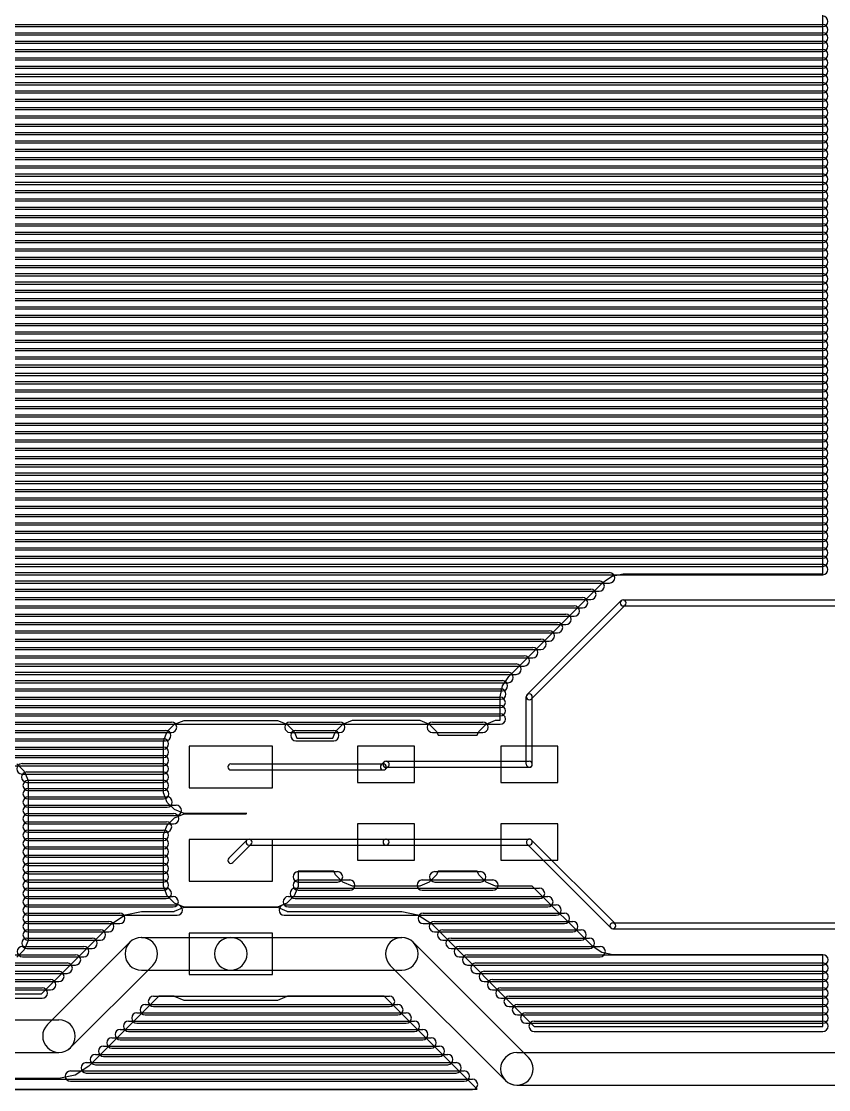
# Model space of a CAD drawing. Extents: x 25909 to 94169, y 14485 to 72115.
# Drawn here: x 68733 to 76504, y 22431 to 32721 of the extents above; entities that cross this region are included whole.
import ezdxf

# ---------------------------------------------------------------- set-up
doc = ezdxf.new("R2010")
doc.units = 0
doc.layers.add('BLACK', color=1, linetype='CONTINUOUS')

msp = doc.modelspace()

# ---------------------------------------------------------------- linework, layer by layer
at = {"layer": 'BLACK'}
for p, q in [((76449, 27398), (76449, 68691)), ((59058, 32691), (76448, 32691)), ((59058, 32691), (76448, 32691)), ((59058, 32671), (76448, 32671)), ((59058, 32671), (76448, 32671)), ((59058, 32611), (76448, 32611)), ((59058, 32611), (76448, 32611)), ((59058, 32591), (76448, 32591)), ((59058, 32591), (76448, 32591)), ((59058, 32531), (76448, 32531)), ((59058, 32531), (76448, 32531)), ((59058, 32511), (76448, 32511)), ((59058, 32511), (76448, 32511)), ((59058, 32451), (76448, 32451)), ((59058, 32451), (76448, 32451)), ((59058, 32431), (76448, 32431)), ((59058, 32431), (76448, 32431)), ((59058, 32371), (76448, 32371)), ((59058, 32371), (76448, 32371)), ((59058, 32351), (76448, 32351)), ((59058, 32351), (76448, 32351)), ((59058, 32291), (76448, 32291)), ((59058, 32291), (76448, 32291)), ((59058, 32271), (76448, 32271)), ((59058, 32271), (76448, 32271)), ((59058, 32211), (76448, 32211)), ((59058, 32211), (76448, 32211)), ((59058, 32191), (76448, 32191)), ((59058, 32191), (76448, 32191)), ((59058, 32131), (76448, 32131)), ((59058, 32131), (76448, 32131)), ((59058, 32111), (76448, 32111)), ((59058, 32111), (76448, 32111)), ((59058, 32051), (76448, 32051)), ((59058, 32051), (76448, 32051)), ((59058, 32031), (76448, 32031)), ((59058, 32031), (76448, 32031)), ((59058, 31971), (76448, 31971)), ((59058, 31971), (76448, 31971)), ((59058, 31951), (76448, 31951)), ((59058, 31951), (76448, 31951)), ((59058, 31891), (76448, 31891)), ((59058, 31891), (76448, 31891)), ((59058, 31871), (76448, 31871)), ((59058, 31871), (76448, 31871)), ((59058, 31811), (76448, 31811)), ((59058, 31811), (76448, 31811)), ((59058, 31791), (76448, 31791)), ((59058, 31791), (76448, 31791)), ((59058, 31731), (76448, 31731)), ((59058, 31731), (76448, 31731)), ((59058, 31711), (76448, 31711)), ((59058, 31711), (76448, 31711)), ((59058, 31651), (76448, 31651)), ((59058, 31651), (76448, 31651)), ((59058, 31631), (76448, 31631)), ((59058, 31631), (76448, 31631)), ((59058, 31571), (76448, 31571)), ((59058, 31571), (76448, 31571)), ((59058, 31551), (76448, 31551)), ((59058, 31551), (76448, 31551)), ((59058, 31491), (76448, 31491)), ((59058, 31491), (76448, 31491)), ((59058, 31471), (76448, 31471)), ((59058, 31471), (76448, 31471)), ((59058, 31411), (76448, 31411)), ((59058, 31411), (76448, 31411)), ((59058, 31391), (76448, 31391)), ((59058, 31391), (76448, 31391)), ((59058, 31331), (76448, 31331)), ((59058, 31331), (76448, 31331)), ((59058, 31311), (76448, 31311)), ((59058, 31311), (76448, 31311)), ((59058, 31251), (76448, 31251)), ((59058, 31251), (76448, 31251)), ((59058, 31231), (76448, 31231)), ((59058, 31231), (76448, 31231)), ((59058, 31171), (76448, 31171)), ((59058, 31171), (76448, 31171)), ((59058, 31151), (76448, 31151)), ((59058, 31151), (76448, 31151)), ((59058, 31091), (76448, 31091)), ((59058, 31091), (76448, 31091)), ((59058, 31071), (76448, 31071)), ((59058, 31071), (76448, 31071)), ((59058, 31011), (76448, 31011)), ((59058, 31011), (76448, 31011)), ((59058, 30991), (76448, 30991)), ((59058, 30991), (76448, 30991)), ((59058, 30931), (76448, 30931)), ((59058, 30931), (76448, 30931)), ((59058, 30911), (76448, 30911)), ((59058, 30911), (76448, 30911)), ((59058, 30851), (76448, 30851)), ((59058, 30851), (76448, 30851)), ((59058, 30831), (76448, 30831)), ((59058, 30831), (76448, 30831)), ((59058, 30771), (76448, 30771)), ((59058, 30771), (76448, 30771)), ((59058, 30751), (76448, 30751)), ((59058, 30751), (76448, 30751)), ((59058, 30691), (76448, 30691)), ((59058, 30691), (76448, 30691)), ((59058, 30671), (76448, 30671)), ((59058, 30671), (76448, 30671)), ((59058, 30611), (76448, 30611)), ((59058, 30611), (76448, 30611)), ((59058, 30591), (76448, 30591)), ((59058, 30591), (76448, 30591)), ((59058, 30531), (76448, 30531)), ((59058, 30531), (76448, 30531)), ((59058, 30511), (76448, 30511)), ((59058, 30511), (76448, 30511)), ((59058, 30451), (76448, 30451)), ((59058, 30451), (76448, 30451)), ((59058, 30431), (76448, 30431)), ((59058, 30431), (76448, 30431)), ((59058, 30371), (76448, 30371)), ((59058, 30371), (76448, 30371)), ((59058, 30351), (76448, 30351)), ((59058, 30351), (76448, 30351)), ((59058, 30291), (76448, 30291)), ((59058, 30291), (76448, 30291)), ((59058, 30271), (76448, 30271)), ((59058, 30271), (76448, 30271)), ((59058, 30211), (76448, 30211)), ((59058, 30211), (76448, 30211)), ((59058, 30191), (76448, 30191)), ((59058, 30191), (76448, 30191)), ((59058, 30131), (76448, 30131)), ((59058, 30131), (76448, 30131)), ((59058, 30111), (76448, 30111)), ((59058, 30111), (76448, 30111)), ((59058, 30051), (76448, 30051)), ((59058, 30051), (76448, 30051)), ((59058, 30031), (76448, 30031)), ((59058, 30031), (76448, 30031)), ((59058, 29971), (76448, 29971)), ((59058, 29971), (76448, 29971)), ((59058, 29951), (76448, 29951)), ((59058, 29951), (76448, 29951)), ((59058, 29891), (76448, 29891)), ((59058, 29891), (76448, 29891)), ((59058, 29871), (76448, 29871)), ((59058, 29871), (76448, 29871)), ((59058, 29811), (76448, 29811)), ((59058, 29811), (76448, 29811)), ((59058, 29791), (76448, 29791)), ((59058, 29791), (76448, 29791)), ((59058, 29731), (76448, 29731)), ((59058, 29731), (76448, 29731)), ((59058, 29711), (76448, 29711)), ((59058, 29711), (76448, 29711)), ((59058, 29651), (76448, 29651)), ((59058, 29651), (76448, 29651)), ((59058, 29631), (76448, 29631)), ((59058, 29631), (76448, 29631)), ((59058, 29571), (76448, 29571)), ((59058, 29571), (76448, 29571)), ((59058, 29551), (76448, 29551)), ((59058, 29551), (76448, 29551)), ((59058, 29491), (76448, 29491)), ((59058, 29491), (76448, 29491)), ((59058, 29471), (76448, 29471)), ((59058, 29471), (76448, 29471)), ((59058, 29411), (76448, 29411)), ((59058, 29411), (76448, 29411)), ((59058, 29391), (76448, 29391)), ((59058, 29391), (76448, 29391)), ((59058, 29331), (76448, 29331)), ((59058, 29331), (76448, 29331)), ((59058, 29311), (76448, 29311)), ((59058, 29311), (76448, 29311)), ((59058, 29251), (76448, 29251)), ((59058, 29251), (76448, 29251)), ((59058, 29231), (76448, 29231)), ((59058, 29231), (76448, 29231)), ((59058, 29171), (76448, 29171)), ((59058, 29171), (76448, 29171)), ((59058, 29151), (76448, 29151)), ((59058, 29151), (76448, 29151)), ((59058, 29091), (76448, 29091)), ((59058, 29091), (76448, 29091)), ((59058, 29071), (76448, 29071)), ((59058, 29071), (76448, 29071)), ((59058, 29011), (76448, 29011)), ((59058, 29011), (76448, 29011)), ((59058, 28991), (76448, 28991)), ((59058, 28991), (76448, 28991)), ((59058, 28931), (76448, 28931)), ((59058, 28931), (76448, 28931)), ((59058, 28911), (76448, 28911)), ((59058, 28911), (76448, 28911)), ((59058, 28851), (76448, 28851)), ((59058, 28851), (76448, 28851)), ((59058, 28831), (76448, 28831)), ((59058, 28831), (76448, 28831)), ((59058, 28771), (76448, 28771)), ((59058, 28771), (76448, 28771)), ((59058, 28751), (76448, 28751)), ((59058, 28751), (76448, 28751)), ((59058, 28691), (76448, 28691)), ((59058, 28691), (76448, 28691)), ((59058, 28671), (76448, 28671)), ((59058, 28671), (76448, 28671)), ((59058, 28611), (76448, 28611)), ((59058, 28611), (76448, 28611)), ((59058, 28591), (76448, 28591)), ((59058, 28591), (76448, 28591)), ((59058, 28531), (76448, 28531)), ((59058, 28531), (76448, 28531)), ((59058, 28511), (76448, 28511)), ((59058, 28511), (76448, 28511)), ((59058, 28451), (76448, 28451)), ((59058, 28451), (76448, 28451)), ((59058, 28431), (76448, 28431)), ((59058, 28431), (76448, 28431)), ((59042, 28371), (76448, 28371)), ((59042, 28371), (76448, 28371)), ((59058, 28351), (76448, 28351)), ((59058, 28351), (76448, 28351)), ((58936, 28211), (76448, 28211)), ((58936, 28211), (76448, 28211)), ((59002, 28291), (76448, 28291)), ((59002, 28291), (76448, 28291)), ((59042, 28271), (76448, 28271)), ((59042, 28271), (76448, 28271)), ((58856, 28131), (76448, 28131)), ((58856, 28131), (76448, 28131)), ((58936, 28111), (76448, 28111)), ((58936, 28111), (76448, 28111)), ((59002, 28191), (76448, 28191)), ((59002, 28191), (76448, 28191)), ((58776, 28051), (76448, 28051)), ((58776, 28051), (76448, 28051)), ((58856, 28031), (76448, 28031)), ((58856, 28031), (76448, 28031)), ((58616, 27891), (76448, 27891)), ((58616, 27891), (76448, 27891)), ((58696, 27971), (76448, 27971)), ((58696, 27971), (76448, 27971)), ((58776, 27951), (76448, 27951)), ((58776, 27951), (76448, 27951)), ((58536, 27811), (76448, 27811)), ((58536, 27811), (76448, 27811)), ((58616, 27791), (76448, 27791)), ((58616, 27791), (76448, 27791)), ((58696, 27871), (76448, 27871)), ((58696, 27871), (76448, 27871)), ((58456, 27731), (76448, 27731)), ((58456, 27731), (76448, 27731)), ((58536, 27711), (76448, 27711)), ((58536, 27711), (76448, 27711)), ((58376, 27651), (76448, 27651)), ((58376, 27651), (76448, 27651)), ((58456, 27631), (76448, 27631)), ((58456, 27631), (76448, 27631)), ((58216, 27491), (76448, 27491)), ((58216, 27491), (76448, 27491)), ((58296, 27571), (76448, 27571)), ((58296, 27571), (76448, 27571)), ((58376, 27551), (76448, 27551)), ((58376, 27551), (76448, 27551)), ((58136, 27411), (74396, 27411)), ((58136, 27411), (74396, 27411)), ((58216, 27391), (76448, 27391)), ((58216, 27391), (76448, 27391)), ((58296, 27471), (76448, 27471)), ((58296, 27471), (76448, 27471)), ((74365, 27341), (74420, 27377)), ((74420, 27377), (74527, 27398)), ((74527, 27398), (76449, 27398)), ((58055, 27331), (74295, 27331)), ((58055, 27331), (74295, 27331)), ((58136, 27311), (74396, 27311)), ((58136, 27311), (74396, 27311)), ((73425, 26411), (74329, 27316)), ((74329, 27316), (74365, 27341)), ((57895, 27171), (74135, 27171)), ((57895, 27171), (74135, 27171)), ((57975, 27251), (74215, 27251)), ((57975, 27251), (74215, 27251)), ((58055, 27231), (74295, 27231)), ((58055, 27231), (74295, 27231)), ((57815, 27091), (74055, 27091)), ((57815, 27091), (74055, 27091)), ((57895, 27071), (74135, 27071)), ((57895, 27071), (74135, 27071)), ((57975, 27151), (74215, 27151)), ((57975, 27151), (74215, 27151)), ((74505, 27139), (73602, 26236)), ((74546, 27098), (73643, 26195)), ((74527, 27148), (77323, 27148)), ((74527, 27090), (77323, 27090)), ((57735, 27011), (73975, 27011)), ((57735, 27011), (73975, 27011)), ((57815, 26991), (74055, 26991)), ((57815, 26991), (74055, 26991)), ((57735, 26911), (73975, 26911)), ((57735, 26911), (73975, 26911)), ((59986, 26931), (73894, 26931)), ((59986, 26931), (73894, 26931)), ((59986, 26831), (73894, 26831)), ((59986, 26831), (73894, 26831)), ((60167, 26851), (73815, 26851)), ((60167, 26851), (73815, 26851)), ((60247, 26771), (73735, 26771)), ((60247, 26771), (73735, 26771)), ((60167, 26751), (73815, 26751)), ((60167, 26751), (73815, 26751)), ((60247, 26671), (73735, 26671)), ((60247, 26671), (73735, 26671)), ((60327, 26691), (73655, 26691)), ((60327, 26691), (73655, 26691)), ((60327, 26591), (73655, 26591)), ((60327, 26591), (73655, 26591)), ((60368, 26611), (73574, 26611)), ((60368, 26611), (73574, 26611)), ((60368, 26511), (73574, 26511)), ((60368, 26511), (73574, 26511)), ((60401, 26531), (73495, 26531)), ((60401, 26531), (73495, 26531)), ((60434, 26451), (73418, 26451)), ((60434, 26451), (73418, 26451)), ((60401, 26431), (73495, 26431)), ((60401, 26431), (73495, 26431)), ((60434, 26351), (73418, 26351)), ((60434, 26351), (73418, 26351)), ((60438, 26371), (73364, 26371)), ((60438, 26371), (73364, 26371)), ((73364, 26321), (73425, 26411)), ((60438, 26291), (73348, 26291)), ((60438, 26291), (73348, 26291)), ((60438, 26271), (73364, 26271)), ((60438, 26271), (73364, 26271)), ((73343, 26214), (73364, 26321)), ((60438, 26211), (73342, 26211)), ((60438, 26211), (73342, 26211)), ((60438, 26191), (73348, 26191)), ((60438, 26191), (73348, 26191)), ((73343, 25989), (73343, 26214)), ((73593, 25566), (73593, 26214)), ((73651, 25566), (73651, 26214)), ((60381, 26051), (73343, 26051)), ((60381, 26051), (73343, 26051)), ((60415, 26131), (73343, 26131)), ((60415, 26131), (73343, 26131)), ((60438, 26111), (73342, 26111)), ((60438, 26111), (73342, 26111)), ((60348, 25971), (70178, 25971)), ((60348, 25971), (70178, 25971)), ((60381, 25951), (73343, 25951)), ((60381, 25951), (73343, 25951)), ((60415, 26031), (73343, 26031)), ((60415, 26031), (73343, 26031)), ((70138, 25880), (70208, 25950)), ((70208, 25950), (70300, 25988)), ((70300, 25988), (71199, 25988)), ((71199, 25988), (71290, 25950)), ((71290, 25950), (71360, 25880)), ((71319, 25971), (71797, 25971)), ((71319, 25971), (71797, 25971)), ((71758, 25881), (71828, 25951)), ((71828, 25951), (71920, 25989)), ((71920, 25989), (72569, 25989)), ((72569, 25989), (72660, 25951)), ((72660, 25951), (72730, 25881)), ((72690, 25971), (73176, 25971)), ((72690, 25971), (73176, 25971)), ((73136, 25881), (73206, 25951)), ((73206, 25951), (73298, 25989)), ((73298, 25989), (73343, 25989)), ((60280, 25891), (70122, 25891)), ((60280, 25891), (70122, 25891)), ((60348, 25871), (70178, 25871)), ((60348, 25871), (70178, 25871)), ((70100, 25789), (70138, 25880)), ((71319, 25871), (71797, 25871)), ((71319, 25871), (71797, 25871)), ((71360, 25880), (71385, 25818)), ((71376, 25891), (71740, 25891)), ((71376, 25891), (71740, 25891)), ((71731, 25818), (71758, 25881)), ((72690, 25871), (73176, 25871)), ((72690, 25871), (73176, 25871)), ((72730, 25881), (72745, 25844)), ((72745, 25844), (73120, 25844)), ((73120, 25844), (73136, 25881)), ((60066, 25731), (70100, 25731)), ((60066, 25731), (70100, 25731)), ((60200, 25811), (70100, 25811)), ((60200, 25811), (70100, 25811)), ((60280, 25791), (70122, 25791)), ((60280, 25791), (70122, 25791)), ((70100, 25290), (70100, 25789)), ((71149, 25739), (70349, 25739)), ((70349, 25739), (70349, 25339)), ((71149, 25339), (71149, 25739)), ((71376, 25791), (71740, 25791)), ((71376, 25791), (71740, 25791)), ((71385, 25818), (71731, 25818)), ((72519, 25740), (71969, 25740)), ((71969, 25740), (71969, 25390)), ((72519, 25390), (72519, 25740)), ((73897, 25740), (73347, 25740)), ((73347, 25740), (73347, 25390)), ((73897, 25390), (73897, 25740)), ((60066, 25631), (70100, 25631)), ((60066, 25631), (70100, 25631)), ((60200, 25711), (70100, 25711)), ((60200, 25711), (70100, 25711)), ((68616, 25651), (70100, 25651)), ((68616, 25651), (70100, 25651)), ((68616, 25551), (70100, 25551)), ((68616, 25551), (70100, 25551)), ((68690, 25570), (68760, 25500)), ((68739, 25571), (70099, 25571)), ((68739, 25571), (70099, 25571)), ((70749, 25568), (72217, 25568)), ((72198, 25560), (72223, 25585)), ((72239, 25519), (72264, 25544)), ((72244, 25594), (73622, 25594)), ((72244, 25536), (73622, 25536)), ((68739, 25471), (70099, 25471)), ((68739, 25471), (70099, 25471)), ((68760, 25500), (68798, 25408)), ((68785, 25491), (70099, 25491)), ((68785, 25491), (70099, 25491)), ((70749, 25510), (72217, 25510)), ((68785, 25391), (70099, 25391)), ((68785, 25391), (70099, 25391)), ((68798, 25411), (70100, 25411)), ((68798, 25411), (70100, 25411)), ((68798, 25408), (68798, 23869)), ((68798, 25331), (70102, 25331)), ((68798, 25331), (70102, 25331)), ((70349, 25339), (71149, 25339)), ((71969, 25390), (72519, 25390)), ((73347, 25390), (73897, 25390)), ((68798, 25311), (70100, 25311)), ((68798, 25311), (70100, 25311)), ((68798, 25251), (70136, 25251)), ((68798, 25251), (70136, 25251)), ((68798, 25231), (70102, 25231)), ((68798, 25231), (70102, 25231)), ((70138, 25198), (70100, 25290)), ((68798, 25171), (70224, 25171)), ((68798, 25171), (70224, 25171)), ((68798, 25151), (70136, 25151)), ((68798, 25151), (70136, 25151)), ((70208, 25128), (70138, 25198)), ((70299, 25090), (70208, 25128)), ((68798, 25091), (70198, 25091)), ((68798, 25091), (70198, 25091)), ((68798, 25071), (70224, 25071)), ((68798, 25071), (70224, 25071)), ((68798, 25011), (70130, 25011)), ((68798, 25011), (70130, 25011)), ((70138, 24980), (70208, 25050)), ((70208, 25050), (70300, 25088)), ((70904, 25090), (70299, 25090)), ((70300, 25088), (70894, 25088)), ((70894, 25088), (70904, 25090)), ((68798, 24991), (70198, 24991)), ((68798, 24991), (70198, 24991)), ((68798, 24931), (70100, 24931)), ((68798, 24931), (70100, 24931)), ((68798, 24911), (70130, 24911)), ((68798, 24911), (70130, 24911)), ((70100, 24889), (70138, 24980)), ((72519, 24990), (71969, 24990)), ((71969, 24990), (71969, 24640)), ((72519, 24640), (72519, 24990)), ((73897, 24990), (73347, 24990)), ((73347, 24990), (73347, 24640)), ((73897, 24640), (73897, 24990)), ((68798, 24851), (70100, 24851)), ((68798, 24851), (70100, 24851)), ((68798, 24831), (70100, 24831)), ((68798, 24831), (70100, 24831)), ((70100, 24390), (70100, 24889)), ((71149, 24839), (70349, 24839)), ((70349, 24839), (70349, 24439)), ((70904, 24835), (70729, 24660)), ((70925, 24844), (72243, 24844)), ((71149, 24439), (71149, 24839)), ((72244, 24844), (73622, 24844)), ((74448, 24030), (73643, 24835)), ((68798, 24771), (70100, 24771)), ((68798, 24771), (70100, 24771)), ((68798, 24751), (70100, 24751)), ((68798, 24751), (70100, 24751)), ((70945, 24794), (70770, 24619)), ((70925, 24786), (72243, 24786)), ((72244, 24786), (73622, 24786)), ((74407, 23989), (73602, 24794)), ((68798, 24691), (70100, 24691)), ((68798, 24691), (70100, 24691)), ((68798, 24671), (70100, 24671)), ((68798, 24671), (70100, 24671)), ((68798, 24611), (70100, 24611)), ((68798, 24611), (70100, 24611)), ((71969, 24640), (72519, 24640)), ((73347, 24640), (73897, 24640)), ((68798, 24591), (70100, 24591)), ((68798, 24591), (70100, 24591)), ((68798, 24531), (70100, 24531)), ((68798, 24531), (70100, 24531)), ((68798, 24511), (70100, 24511)), ((68798, 24511), (70100, 24511)), ((71742, 24536), (71398, 24536)), ((71398, 24536), (71398, 24389)), ((71398, 24531), (71776, 24531)), ((71398, 24531), (71776, 24531)), ((71758, 24499), (71742, 24536)), ((71828, 24429), (71758, 24499)), ((72730, 24499), (72660, 24429)), ((72712, 24531), (73154, 24531)), ((72712, 24531), (73154, 24531)), ((72745, 24536), (72730, 24499)), ((73120, 24536), (72745, 24536)), ((73136, 24499), (73120, 24536)), ((73206, 24429), (73136, 24499)), ((68798, 24451), (70100, 24451)), ((68798, 24451), (70100, 24451)), ((68798, 24431), (70100, 24431)), ((68798, 24431), (70100, 24431)), ((70138, 24298), (70100, 24390)), ((70349, 24439), (71149, 24439)), ((71398, 24389), (71360, 24298)), ((71398, 24451), (71894, 24451)), ((71398, 24451), (71894, 24451)), ((71398, 24431), (71776, 24431)), ((71398, 24431), (71776, 24431)), ((71919, 24391), (71828, 24429)), ((72568, 24391), (71919, 24391)), ((72660, 24429), (72568, 24391)), ((72592, 24451), (73272, 24451)), ((72592, 24451), (73272, 24451)), ((72712, 24431), (73154, 24431)), ((72712, 24431), (73154, 24431)), ((73297, 24391), (73206, 24429)), ((73651, 24391), (73297, 24391)), ((74230, 23812), (73651, 24391)), ((68798, 24371), (70128, 24371)), ((68798, 24371), (70128, 24371)), ((68798, 24351), (70100, 24351)), ((68798, 24351), (70100, 24351)), ((68798, 24291), (70194, 24291)), ((68798, 24291), (70194, 24291)), ((70208, 24228), (70138, 24298)), ((71360, 24298), (71290, 24228)), ((71303, 24291), (73801, 24291)), ((71303, 24291), (73801, 24291)), ((71369, 24371), (73721, 24371)), ((71369, 24371), (73721, 24371)), ((71398, 24351), (71894, 24351)), ((71398, 24351), (71894, 24351)), ((72592, 24351), (73272, 24351)), ((72592, 24351), (73272, 24351)), ((68798, 24271), (70128, 24271)), ((68798, 24271), (70128, 24271)), ((68798, 24211), (70234, 24211)), ((68798, 24211), (70234, 24211)), ((68798, 24191), (70194, 24191)), ((68798, 24191), (70194, 24191)), ((70299, 24190), (70208, 24228)), ((70208, 24150), (70300, 24188)), ((71198, 24190), (70299, 24190)), ((70300, 24188), (71199, 24188)), ((71290, 24228), (71198, 24190)), ((71199, 24188), (71290, 24150)), ((71264, 24211), (73880, 24211)), ((71264, 24211), (73880, 24211)), ((71303, 24191), (73801, 24191)), ((71303, 24191), (73801, 24191)), ((71369, 24271), (73721, 24271)), ((71369, 24271), (73721, 24271)), ((68798, 24131), (69680, 24131)), ((68798, 24131), (69680, 24131)), ((68798, 24111), (70234, 24111)), ((68798, 24111), (70234, 24111)), ((69600, 24027), (69732, 24115)), ((69732, 24115), (69888, 24146)), ((69888, 24146), (70203, 24146)), ((70203, 24146), (70208, 24150)), ((71264, 24111), (73880, 24111)), ((71264, 24111), (73880, 24111)), ((71290, 24150), (71293, 24146)), ((71293, 24146), (72395, 24146)), ((72395, 24146), (72551, 24115)), ((72551, 24115), (72683, 24027)), ((72602, 24131), (73960, 24131)), ((72602, 24131), (73960, 24131)), ((68798, 24051), (69574, 24051)), ((68798, 24051), (69574, 24051)), ((68798, 24031), (69680, 24031)), ((68798, 24031), (69680, 24031)), ((68926, 23353), (69600, 24027)), ((72602, 24031), (73960, 24031)), ((72602, 24031), (73960, 24031)), ((72683, 24027), (73671, 23038)), ((72709, 24051), (74041, 24051)), ((72709, 24051), (74041, 24051)), ((74428, 24038), (78936, 24038)), ((74428, 23980), (78936, 23980)), ((68786, 23891), (69414, 23891)), ((68786, 23891), (69414, 23891)), ((68798, 23971), (69494, 23971)), ((68798, 23971), (69494, 23971)), ((68798, 23951), (69574, 23951)), ((68798, 23951), (69574, 23951)), ((69888, 23896), (70748, 23896)), ((71149, 23939), (70349, 23939)), ((70349, 23939), (70349, 23539)), ((70749, 23896), (72395, 23896)), ((71149, 23539), (71149, 23939)), ((72709, 23951), (74041, 23951)), ((72709, 23951), (74041, 23951)), ((72789, 23971), (74121, 23971)), ((72789, 23971), (74121, 23971)), ((72869, 23891), (74201, 23891)), ((72869, 23891), (74201, 23891)), ((68760, 23778), (68690, 23708)), ((68743, 23811), (69333, 23811)), ((68743, 23811), (69333, 23811)), ((68798, 23869), (68760, 23778)), ((68786, 23791), (69414, 23791)), ((68786, 23791), (69414, 23791)), ((68798, 23871), (69494, 23871)), ((68798, 23871), (69494, 23871)), ((69776, 23850), (68984, 23058)), ((72506, 23850), (73614, 22742)), ((72789, 23871), (74121, 23871)), ((72789, 23871), (74121, 23871)), ((72869, 23791), (74201, 23791)), ((72869, 23791), (74201, 23791)), ((72949, 23811), (74305, 23811)), ((72949, 23811), (74305, 23811)), ((74266, 23788), (74230, 23812)), ((74321, 23751), (74266, 23788)), ((68624, 23731), (69254, 23731)), ((68624, 23731), (69254, 23731)), ((68743, 23711), (69333, 23711)), ((68743, 23711), (69333, 23711)), ((72949, 23711), (74305, 23711)), ((72949, 23711), (74305, 23711)), ((73029, 23731), (76449, 23731)), ((73029, 23731), (76449, 23731)), ((74428, 23730), (74321, 23751)), ((76449, 23730), (74428, 23730)), ((76449, 23038), (76449, 23730)), ((61460, 23651), (69174, 23651)), ((61460, 23651), (69174, 23651)), ((61540, 23571), (69094, 23571)), ((61540, 23571), (69094, 23571)), ((68624, 23631), (69254, 23631)), ((68624, 23631), (69254, 23631)), ((69998, 23628), (69206, 22836)), ((69888, 23582), (70748, 23582)), ((70749, 23582), (72395, 23582)), ((72284, 23628), (73392, 22520)), ((73029, 23631), (76449, 23631)), ((73029, 23631), (76449, 23631)), ((73109, 23651), (76449, 23651)), ((73109, 23651), (76449, 23651)), ((73189, 23571), (76449, 23571)), ((73189, 23571), (76449, 23571)), ((61460, 23551), (69174, 23551)), ((61460, 23551), (69174, 23551)), ((61540, 23471), (69094, 23471)), ((61540, 23471), (69094, 23471)), ((61620, 23491), (69014, 23491)), ((61620, 23491), (69014, 23491)), ((70349, 23539), (71149, 23539)), ((73109, 23551), (76449, 23551)), ((73109, 23551), (76449, 23551)), ((73189, 23471), (76449, 23471)), ((73189, 23471), (76449, 23471)), ((73269, 23491), (76449, 23491)), ((73269, 23491), (76449, 23491)), ((61620, 23391), (69014, 23391)), ((61620, 23391), (69014, 23391)), ((61700, 23411), (68934, 23411)), ((61700, 23411), (68934, 23411)), ((73269, 23391), (76449, 23391)), ((73269, 23391), (76449, 23391)), ((73349, 23411), (76449, 23411)), ((73349, 23411), (76449, 23411)), ((61700, 23311), (68934, 23311)), ((61700, 23311), (68934, 23311)), ((67699, 23353), (68926, 23353)), ((70056, 23332), (69383, 22658)), ((70005, 23331), (72277, 23331)), ((70005, 23331), (72277, 23331)), ((70203, 23332), (70056, 23332)), ((70208, 23328), (70203, 23332)), ((70299, 23290), (70208, 23328)), ((71198, 23290), (70299, 23290)), ((71290, 23328), (71198, 23290)), ((71294, 23332), (71290, 23328)), ((72226, 23332), (71294, 23332)), ((73121, 22437), (72226, 23332)), ((73349, 23311), (76449, 23311)), ((73349, 23311), (76449, 23311)), ((73429, 23331), (76449, 23331)), ((73429, 23331), (76449, 23331)), ((69845, 23171), (72437, 23171)), ((69845, 23171), (72437, 23171)), ((69925, 23251), (72357, 23251)), ((69925, 23251), (72357, 23251)), ((70005, 23231), (72277, 23231)), ((70005, 23231), (72277, 23231)), ((73429, 23231), (76449, 23231)), ((73429, 23231), (76449, 23231)), ((73509, 23251), (76449, 23251)), ((73509, 23251), (76449, 23251)), ((73589, 23171), (76449, 23171)), ((73589, 23171), (76449, 23171)), ((61538, 23103), (69094, 23103)), ((69765, 23091), (72517, 23091)), ((69765, 23091), (72517, 23091)), ((69845, 23071), (72437, 23071)), ((69845, 23071), (72437, 23071)), ((69925, 23151), (72357, 23151)), ((69925, 23151), (72357, 23151)), ((73509, 23151), (76449, 23151)), ((73509, 23151), (76449, 23151)), ((73589, 23071), (76449, 23071)), ((73589, 23071), (76449, 23071)), ((73669, 23091), (76449, 23091)), ((73669, 23091), (76449, 23091)), ((69685, 23011), (72597, 23011)), ((69685, 23011), (72597, 23011)), ((69765, 22991), (72517, 22991)), ((69765, 22991), (72517, 22991)), ((73669, 22991), (76449, 22991)), ((73669, 22991), (76449, 22991)), ((73671, 23038), (76449, 23038)), ((69525, 22851), (72757, 22851)), ((69525, 22851), (72757, 22851)), ((69605, 22931), (72677, 22931)), ((69605, 22931), (72677, 22931)), ((69685, 22911), (72597, 22911)), ((69685, 22911), (72597, 22911)), ((61538, 22789), (69094, 22789)), ((69445, 22771), (72837, 22771)), ((69445, 22771), (72837, 22771)), ((69525, 22751), (72757, 22751)), ((69525, 22751), (72757, 22751)), ((69605, 22831), (72677, 22831)), ((69605, 22831), (72677, 22831)), ((73503, 22788), (80039, 22788)), ((69383, 22658), (69251, 22570)), ((69357, 22691), (72917, 22691)), ((69357, 22691), (72917, 22691)), ((69445, 22671), (72837, 22671)), ((69445, 22671), (72837, 22671)), ((69095, 22539), (61538, 22539)), ((69251, 22570), (69095, 22539)), ((69205, 22611), (72997, 22611)), ((69205, 22611), (72997, 22611)), ((69357, 22591), (72917, 22591)), ((69357, 22591), (72917, 22591)), ((56764, 22531), (73076, 22531)), ((56764, 22531), (73076, 22531)), ((56764, 22437), (73121, 22437)), ((69205, 22511), (72997, 22511)), ((69205, 22511), (72997, 22511)), ((73503, 22474), (80039, 22474)), ((56764, 22431), (73076, 22431)), ((56764, 22431), (73076, 22431))]:
    msp.add_line(p, q, dxfattribs=at)
for centre, radius, start, end in [((76448, 32721), 50, 270, 450), ((76448, 32721), 50, 270, 450), ((76448, 32641), 50, 270, 450), ((76448, 32641), 50, 270, 450), ((76448, 32561), 50, 270, 450), ((76448, 32561), 50, 270, 450), ((76448, 32481), 50, 270, 450), ((76448, 32481), 50, 270, 450), ((76448, 32401), 50, 270, 450), ((76448, 32401), 50, 270, 450), ((76448, 32321), 50, 270, 450), ((76448, 32321), 50, 270, 450), ((76448, 32241), 50, 270, 450), ((76448, 32241), 50, 270, 450), ((76448, 32161), 50, 270, 450), ((76448, 32161), 50, 270, 450), ((76448, 32081), 50, 270, 450), ((76448, 32081), 50, 270, 450), ((76448, 32001), 50, 270, 450), ((76448, 32001), 50, 270, 450), ((76448, 31921), 50, 270, 450), ((76448, 31921), 50, 270, 450), ((76448, 31841), 50, 270, 450), ((76448, 31841), 50, 270, 450), ((76448, 31761), 50, 270, 450), ((76448, 31761), 50, 270, 450), ((76448, 31681), 50, 270, 450), ((76448, 31681), 50, 270, 450), ((76448, 31601), 50, 270, 450), ((76448, 31601), 50, 270, 450), ((76448, 31521), 50, 270, 450), ((76448, 31521), 50, 270, 450), ((76448, 31441), 50, 270, 450), ((76448, 31441), 50, 270, 450), ((76448, 31361), 50, 270, 450), ((76448, 31361), 50, 270, 450), ((76448, 31281), 50, 270, 450), ((76448, 31281), 50, 270, 450), ((76448, 31201), 50, 270, 450), ((76448, 31201), 50, 270, 450), ((76448, 31121), 50, 270, 450), ((76448, 31121), 50, 270, 450), ((76448, 31041), 50, 270, 450), ((76448, 31041), 50, 270, 450), ((76448, 30961), 50, 270, 450), ((76448, 30961), 50, 270, 450), ((76448, 30881), 50, 270, 450), ((76448, 30881), 50, 270, 450), ((76448, 30801), 50, 270, 450), ((76448, 30801), 50, 270, 450), ((76448, 30721), 50, 270, 450), ((76448, 30721), 50, 270, 450), ((76448, 30641), 50, 270, 450), ((76448, 30641), 50, 270, 450), ((76448, 30561), 50, 270, 450), ((76448, 30561), 50, 270, 450), ((76448, 30481), 50, 270, 450), ((76448, 30481), 50, 270, 450), ((76448, 30401), 50, 270, 450), ((76448, 30401), 50, 270, 450), ((76448, 30321), 50, 270, 450), ((76448, 30321), 50, 270, 450), ((76448, 30241), 50, 270, 450), ((76448, 30241), 50, 270, 450), ((76448, 30161), 50, 270, 450), ((76448, 30161), 50, 270, 450), ((76448, 30081), 50, 270, 450), ((76448, 30081), 50, 270, 450), ((76448, 30001), 50, 270, 450), ((76448, 30001), 50, 270, 450), ((76448, 29921), 50, 270, 450), ((76448, 29921), 50, 270, 450), ((76448, 29841), 50, 270, 450), ((76448, 29841), 50, 270, 450), ((76448, 29761), 50, 270, 450), ((76448, 29761), 50, 270, 450), ((76448, 29681), 50, 270, 450), ((76448, 29681), 50, 270, 450), ((76448, 29601), 50, 270, 450), ((76448, 29601), 50, 270, 450), ((76448, 29521), 50, 270, 450), ((76448, 29521), 50, 270, 450), ((76448, 29441), 50, 270, 450), ((76448, 29441), 50, 270, 450), ((76448, 29361), 50, 270, 450), ((76448, 29361), 50, 270, 450), ((76448, 29281), 50, 270, 450), ((76448, 29281), 50, 270, 450), ((76448, 29201), 50, 270, 450), ((76448, 29201), 50, 270, 450), ((76448, 29121), 50, 270, 450), ((76448, 29121), 50, 270, 450), ((76448, 29041), 50, 270, 450), ((76448, 29041), 50, 270, 450), ((76448, 28961), 50, 270, 450), ((76448, 28961), 50, 270, 450), ((76448, 28881), 50, 270, 450), ((76448, 28881), 50, 270, 450), ((76448, 28801), 50, 270, 450), ((76448, 28801), 50, 270, 450), ((76448, 28721), 50, 270, 450), ((76448, 28721), 50, 270, 450), ((76448, 28641), 50, 270, 450), ((76448, 28641), 50, 270, 450), ((76448, 28561), 50, 270, 450), ((76448, 28561), 50, 270, 450), ((76448, 28481), 50, 270, 450), ((76448, 28481), 50, 270, 450), ((76448, 28401), 50, 270, 450), ((76448, 28401), 50, 270, 450), ((76448, 28321), 50, 270, 450), ((76448, 28321), 50, 270, 450), ((76448, 28241), 50, 270, 450), ((76448, 28241), 50, 270, 450), ((76448, 28161), 50, 270, 450), ((76448, 28161), 50, 270, 450), ((76448, 28081), 50, 270, 450), ((76448, 28081), 50, 270, 450), ((76448, 28001), 50, 270, 450), ((76448, 28001), 50, 270, 450), ((76448, 27921), 50, 270, 450), ((76448, 27921), 50, 270, 450), ((76448, 27841), 50, 270, 450), ((76448, 27841), 50, 270, 450), ((76448, 27761), 50, 270, 450), ((76448, 27761), 50, 270, 450), ((76448, 27681), 50, 270, 450), ((76448, 27681), 50, 270, 450), ((76448, 27601), 50, 270, 450), ((76448, 27601), 50, 270, 450), ((76448, 27521), 50, 270, 450), ((76448, 27521), 50, 270, 450), ((76448, 27441), 50, 270, 450), ((76448, 27441), 50, 270, 450), ((74396, 27361), 50, 270, 450), ((74396, 27361), 50, 270, 450), ((74295, 27281), 50, 270, 450), ((74295, 27281), 50, 270, 450), ((74135, 27121), 50, 270, 450), ((74135, 27121), 50, 270, 450), ((74215, 27201), 50, 270, 450), ((74215, 27201), 50, 270, 450), ((74055, 27041), 50, 270, 450), ((74055, 27041), 50, 270, 450), ((74527, 27119), 29, 90, 270), ((74526, 27119), 29, -45, 135), ((73975, 26961), 50, 270, 450), ((73975, 26961), 50, 270, 450), ((73894, 26881), 50, 270, 450), ((73894, 26881), 50, 270, 450), ((73735, 26721), 50, 270, 450), ((73735, 26721), 50, 270, 450), ((73815, 26801), 50, 270, 450), ((73815, 26801), 50, 270, 450), ((73655, 26641), 50, 270, 450), ((73655, 26641), 50, 270, 450), ((73574, 26561), 50, 270, 450), ((73574, 26561), 50, 270, 450), ((73418, 26401), 50, 270, 450), ((73418, 26401), 50, 270, 450), ((73495, 26481), 50, 270, 450), ((73495, 26481), 50, 270, 450), ((73364, 26321), 50, 270, 450), ((73364, 26321), 50, 270, 450), ((73348, 26241), 50, 270, 450), ((73348, 26241), 50, 270, 450), ((73622, 26214), 29, 360, 540), ((73342, 26161), 50, 270, 450), ((73342, 26161), 50, 270, 450), ((73622, 26215), 29, 135, 315), ((73343, 26081), 50, 270, 450), ((73343, 26081), 50, 270, 450), ((73343, 26001), 50, 270, 450), ((73343, 26001), 50, 270, 450), ((70178, 25921), 50, 270, 450), ((70178, 25921), 50, 270, 450), ((71319, 25921), 50, 90, 270), ((71319, 25921), 50, 90, 270), ((71797, 25921), 50, 270, 450), ((71797, 25921), 50, 270, 450), ((72690, 25921), 50, 90, 270), ((72690, 25921), 50, 90, 270), ((73176, 25921), 50, 270, 450), ((73176, 25921), 50, 270, 450), ((70122, 25841), 50, 270, 450), ((70122, 25841), 50, 270, 450), ((71376, 25841), 50, 90, 270), ((71376, 25841), 50, 90, 270), ((71740, 25841), 50, 270, 450), ((71740, 25841), 50, 270, 450), ((70100, 25761), 50, 270, 450), ((70100, 25761), 50, 270, 450), ((70100, 25681), 50, 270, 450), ((70100, 25681), 50, 270, 450), ((70100, 25601), 50, 270, 450), ((70100, 25601), 50, 270, 450), ((68739, 25521), 50, 90, 270), ((68739, 25521), 50, 90, 270), ((70099, 25521), 50, 270, 450), ((70099, 25521), 50, 270, 450), ((70749, 25539), 29, 90, 270), ((72218, 25539), 29, 135, 315), ((72244, 25565), 29, 90, 270), ((72217, 25539), 29, 270, 450), ((72244, 25565), 29, 315, 495), ((73622, 25566), 29, 180, 360), ((73622, 25565), 29, 270, 450), ((68785, 25441), 50, 90, 270), ((68785, 25441), 50, 90, 270), ((70099, 25441), 50, 270, 450), ((70099, 25441), 50, 270, 450), ((68798, 25361), 50, 90, 270), ((68798, 25361), 50, 90, 270), ((68798, 25281), 50, 90, 270), ((68798, 25281), 50, 90, 270), ((70100, 25361), 50, 270, 450), ((70100, 25361), 50, 270, 450), ((70102, 25281), 50, 270, 450), ((70102, 25281), 50, 270, 450), ((68798, 25201), 50, 90, 270), ((68798, 25201), 50, 90, 270), ((70136, 25201), 50, 270, 450), ((70136, 25201), 50, 270, 450), ((68798, 25121), 50, 90, 270), ((68798, 25121), 50, 90, 270), ((70224, 25121), 50, 270, 450), ((70224, 25121), 50, 270, 450), ((68798, 25041), 50, 90, 270), ((68798, 25041), 50, 90, 270), ((68798, 24961), 50, 90, 270), ((68798, 24961), 50, 90, 270), ((70130, 24961), 50, 270, 450), ((70130, 24961), 50, 270, 450), ((70198, 25041), 50, 270, 450), ((70198, 25041), 50, 270, 450), ((68798, 24881), 50, 90, 270), ((68798, 24881), 50, 90, 270), ((70100, 24881), 50, 270, 450), ((70100, 24881), 50, 270, 450), ((68798, 24801), 50, 90, 270), ((68798, 24801), 50, 90, 270), ((70100, 24801), 50, 270, 450), ((70100, 24801), 50, 270, 450), ((70925, 24815), 29, 90, 270), ((70925, 24815), 29, -45, 135), ((72244, 24815), 29, 90, 270), ((72243, 24815), 29, 270, 450), ((73623, 24814), 29, 405, 585), ((73622, 24815), 29, 270, 450), ((68798, 24721), 50, 90, 270), ((68798, 24721), 50, 90, 270), ((70100, 24721), 50, 270, 450), ((70100, 24721), 50, 270, 450), ((68798, 24641), 50, 90, 270), ((68798, 24641), 50, 90, 270), ((68798, 24561), 50, 90, 270), ((68798, 24561), 50, 90, 270), ((70100, 24641), 50, 270, 450), ((70100, 24641), 50, 270, 450), ((70100, 24561), 50, 270, 450), ((70100, 24561), 50, 270, 450), ((70749, 24639), 29, 135, 315), ((68798, 24481), 50, 90, 270), ((68798, 24481), 50, 90, 270), ((70100, 24481), 50, 270, 450), ((70100, 24481), 50, 270, 450), ((71398, 24481), 50, 90, 270), ((71398, 24481), 50, 90, 270), ((71776, 24481), 50, 270, 450), ((71776, 24481), 50, 270, 450), ((72712, 24481), 50, 90, 270), ((72712, 24481), 50, 90, 270), ((73154, 24481), 50, 270, 450), ((73154, 24481), 50, 270, 450), ((68798, 24401), 50, 90, 270), ((68798, 24401), 50, 90, 270), ((70100, 24401), 50, 270, 450), ((70100, 24401), 50, 270, 450), ((71398, 24401), 50, 90, 270), ((71398, 24401), 50, 90, 270), ((71894, 24401), 50, 270, 450), ((71894, 24401), 50, 270, 450), ((72592, 24401), 50, 90, 270), ((72592, 24401), 50, 90, 270), ((73272, 24401), 50, 270, 450), ((73272, 24401), 50, 270, 450), ((68798, 24321), 50, 90, 270), ((68798, 24321), 50, 90, 270), ((68798, 24241), 50, 90, 270), ((68798, 24241), 50, 90, 270), ((70128, 24321), 50, 270, 450), ((70128, 24321), 50, 270, 450), ((70194, 24241), 50, 270, 450), ((70194, 24241), 50, 270, 450), ((71303, 24241), 50, 90, 270), ((71303, 24241), 50, 90, 270), ((71369, 24321), 50, 90, 270), ((71369, 24321), 50, 90, 270), ((73721, 24321), 50, 270, 450), ((73721, 24321), 50, 270, 450), ((73801, 24241), 50, 270, 450), ((73801, 24241), 50, 270, 450), ((68798, 24161), 50, 90, 270), ((68798, 24161), 50, 90, 270), ((70234, 24161), 50, 270, 450), ((70234, 24161), 50, 270, 450), ((71264, 24161), 50, 90, 270), ((71264, 24161), 50, 90, 270), ((73880, 24161), 50, 270, 450), ((73880, 24161), 50, 270, 450), ((68798, 24081), 50, 90, 270), ((68798, 24081), 50, 90, 270), ((69680, 24081), 50, 270, 450), ((69680, 24081), 50, 270, 450), ((72602, 24081), 50, 90, 270), ((72602, 24081), 50, 90, 270), ((73960, 24081), 50, 270, 450), ((73960, 24081), 50, 270, 450), ((68798, 24001), 50, 90, 270), ((68798, 24001), 50, 90, 270), ((69574, 24001), 50, 270, 450), ((69574, 24001), 50, 270, 450), ((72709, 24001), 50, 90, 270), ((72709, 24001), 50, 90, 270), ((74041, 24001), 50, 270, 450), ((74041, 24001), 50, 270, 450), ((74428, 24009), 29, 90, 270), ((74427, 24010), 29, 225, 405), ((68786, 23841), 50, 90, 270), ((68786, 23841), 50, 90, 270), ((68798, 23921), 50, 90, 270), ((68798, 23921), 50, 90, 270), ((69414, 23841), 50, 270, 450), ((69414, 23841), 50, 270, 450), ((69494, 23921), 50, 270, 450), ((69494, 23921), 50, 270, 450), ((69888, 23739), 157, 90, 270), ((69887, 23739), 157, -45, 135), ((70749, 23739), 157, 90, 270), ((70748, 23739), 157, 270, 450), ((72395, 23739), 157, 45, 225), ((72395, 23739), 157, 270, 450), ((72789, 23921), 50, 90, 270), ((72789, 23921), 50, 90, 270), ((72869, 23841), 50, 90, 270), ((72869, 23841), 50, 90, 270), ((74121, 23921), 50, 270, 450), ((74121, 23921), 50, 270, 450), ((74201, 23841), 50, 270, 450), ((74201, 23841), 50, 270, 450), ((68743, 23761), 50, 90, 270), ((68743, 23761), 50, 90, 270), ((69333, 23761), 50, 270, 450), ((69333, 23761), 50, 270, 450), ((72949, 23761), 50, 90, 270), ((72949, 23761), 50, 90, 270), ((74305, 23761), 50, 270, 450), ((74305, 23761), 50, 270, 450), ((69254, 23681), 50, 270, 450), ((69254, 23681), 50, 270, 450), ((73029, 23681), 50, 90, 270), ((73029, 23681), 50, 90, 270), ((76449, 23681), 50, 270, 450), ((76449, 23681), 50, 270, 450), ((69094, 23521), 50, 270, 450), ((69094, 23521), 50, 270, 450), ((69174, 23601), 50, 270, 450), ((69174, 23601), 50, 270, 450), ((73109, 23601), 50, 90, 270), ((73109, 23601), 50, 90, 270), ((73189, 23521), 50, 90, 270), ((73189, 23521), 50, 90, 270), ((76449, 23601), 50, 270, 450), ((76449, 23601), 50, 270, 450), ((76449, 23521), 50, 270, 450), ((76449, 23521), 50, 270, 450), ((69014, 23441), 50, 270, 450), ((69014, 23441), 50, 270, 450), ((73269, 23441), 50, 90, 270), ((73269, 23441), 50, 90, 270), ((76449, 23441), 50, 270, 450), ((76449, 23441), 50, 270, 450), ((68934, 23361), 50, 270, 450), ((68934, 23361), 50, 270, 450), ((73349, 23361), 50, 90, 270), ((73349, 23361), 50, 90, 270), ((76449, 23361), 50, 270, 450), ((76449, 23361), 50, 270, 450), ((70005, 23281), 50, 90, 270), ((70005, 23281), 50, 90, 270), ((72277, 23281), 50, 270, 450), ((72277, 23281), 50, 270, 450), ((73429, 23281), 50, 90, 270), ((73429, 23281), 50, 90, 270), ((76449, 23281), 50, 270, 450), ((76449, 23281), 50, 270, 450), ((69845, 23121), 50, 90, 270), ((69845, 23121), 50, 90, 270), ((69925, 23201), 50, 90, 270), ((69925, 23201), 50, 90, 270), ((72357, 23201), 50, 270, 450), ((72357, 23201), 50, 270, 450), ((72437, 23121), 50, 270, 450), ((72437, 23121), 50, 270, 450), ((73509, 23201), 50, 90, 270), ((73509, 23201), 50, 90, 270), ((73589, 23121), 50, 90, 270), ((73589, 23121), 50, 90, 270), ((76449, 23201), 50, 270, 450), ((76449, 23201), 50, 270, 450), ((76449, 23121), 50, 270, 450), ((76449, 23121), 50, 270, 450), ((69095, 22947), 157, 135, 315), ((69094, 22946), 157, 270, 450), ((69765, 23041), 50, 90, 270), ((69765, 23041), 50, 90, 270), ((72517, 23041), 50, 270, 450), ((72517, 23041), 50, 270, 450), ((73669, 23041), 50, 90, 270), ((73669, 23041), 50, 90, 270), ((76449, 23041), 50, 270, 450), ((76449, 23041), 50, 270, 450), ((69685, 22961), 50, 90, 270), ((69685, 22961), 50, 90, 270), ((72597, 22961), 50, 270, 450), ((72597, 22961), 50, 270, 450), ((69525, 22801), 50, 90, 270), ((69525, 22801), 50, 90, 270), ((69605, 22881), 50, 90, 270), ((69605, 22881), 50, 90, 270), ((72677, 22881), 50, 270, 450), ((72677, 22881), 50, 270, 450), ((72757, 22801), 50, 270, 450), ((72757, 22801), 50, 270, 450), ((69445, 22721), 50, 90, 270), ((69445, 22721), 50, 90, 270), ((72837, 22721), 50, 270, 450), ((72837, 22721), 50, 270, 450), ((73503, 22631), 157, 90, 270), ((73503, 22631), 157, 225, 405), ((69357, 22641), 50, 90, 270), ((69357, 22641), 50, 90, 270), ((72917, 22641), 50, 270, 450), ((72917, 22641), 50, 270, 450), ((69205, 22561), 50, 90, 270), ((69205, 22561), 50, 90, 270), ((72997, 22561), 50, 270, 450), ((72997, 22561), 50, 270, 450), ((73076, 22481), 50, 270, 450), ((73076, 22481), 50, 270, 450)]:
    msp.add_arc(centre, radius, start, end, dxfattribs=at)

doc.saveas('drawing.dxf')
